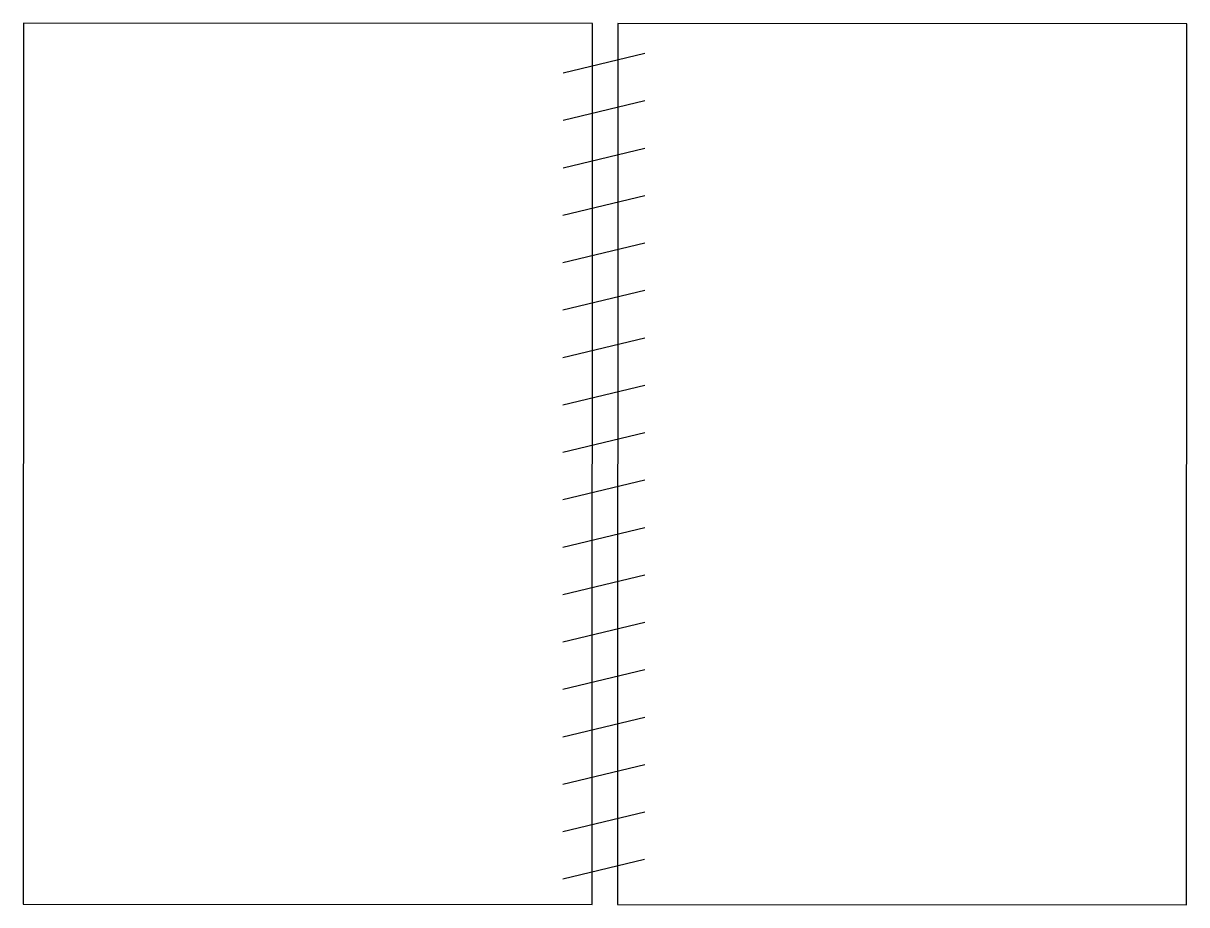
# Model space of a CAD drawing. Extents: x 20.257 to 20.503, y 28.425 to 28.611.
import ezdxf

# ---------------------------------------------------------------- set-up
doc = ezdxf.new("R2010")
doc.units = 0
doc.header["$MEASUREMENT"] = 0
doc.layers.add('E-ESCRITORIO', color=1, linetype='CONTINUOUS')

msp = doc.modelspace()

# ---------------------------------------------------------------- linework, layer by layer
at = {"layer": 'E-ESCRITORIO'}
for p, q in [((20.38833, 28.60487), (20.37105, 28.60072)), ((20.38833, 28.59487), (20.37105, 28.59072)), ((20.38832, 28.58487), (20.37105, 28.58072)), ((20.38832, 28.57487), (20.37104, 28.57072)), ((20.38831, 28.56487), (20.37104, 28.56072)), ((20.38831, 28.55487), (20.37103, 28.55072)), ((20.38831, 28.54487), (20.37103, 28.54072)), ((20.3883, 28.53487), (20.37103, 28.53072)), ((20.3883, 28.52487), (20.37102, 28.52072)), ((20.38829, 28.51487), (20.37102, 28.51072)), ((20.38829, 28.50487), (20.37101, 28.50072)), ((20.38829, 28.49487), (20.37101, 28.49072)), ((20.38828, 28.48487), (20.371, 28.48072)), ((20.38828, 28.47487), (20.371, 28.47072)), ((20.38827, 28.46487), (20.371, 28.46072)), ((20.38827, 28.45487), (20.37099, 28.45072)), ((20.38827, 28.44487), (20.37099, 28.44072)), ((20.38826, 28.43487), (20.37098, 28.43072))]:
    msp.add_line(p, q, dxfattribs=at)
for points in [[(20.37725, 28.6112), (20.2573, 28.61125), (20.25722, 28.42546), (20.37717, 28.42541)], [(20.38263, 28.6112), (20.38255, 28.42541), (20.5025, 28.42536), (20.50258, 28.61115)]]:
    msp.add_lwpolyline(points, close=True, dxfattribs=at)

doc.saveas('drawing.dxf')
